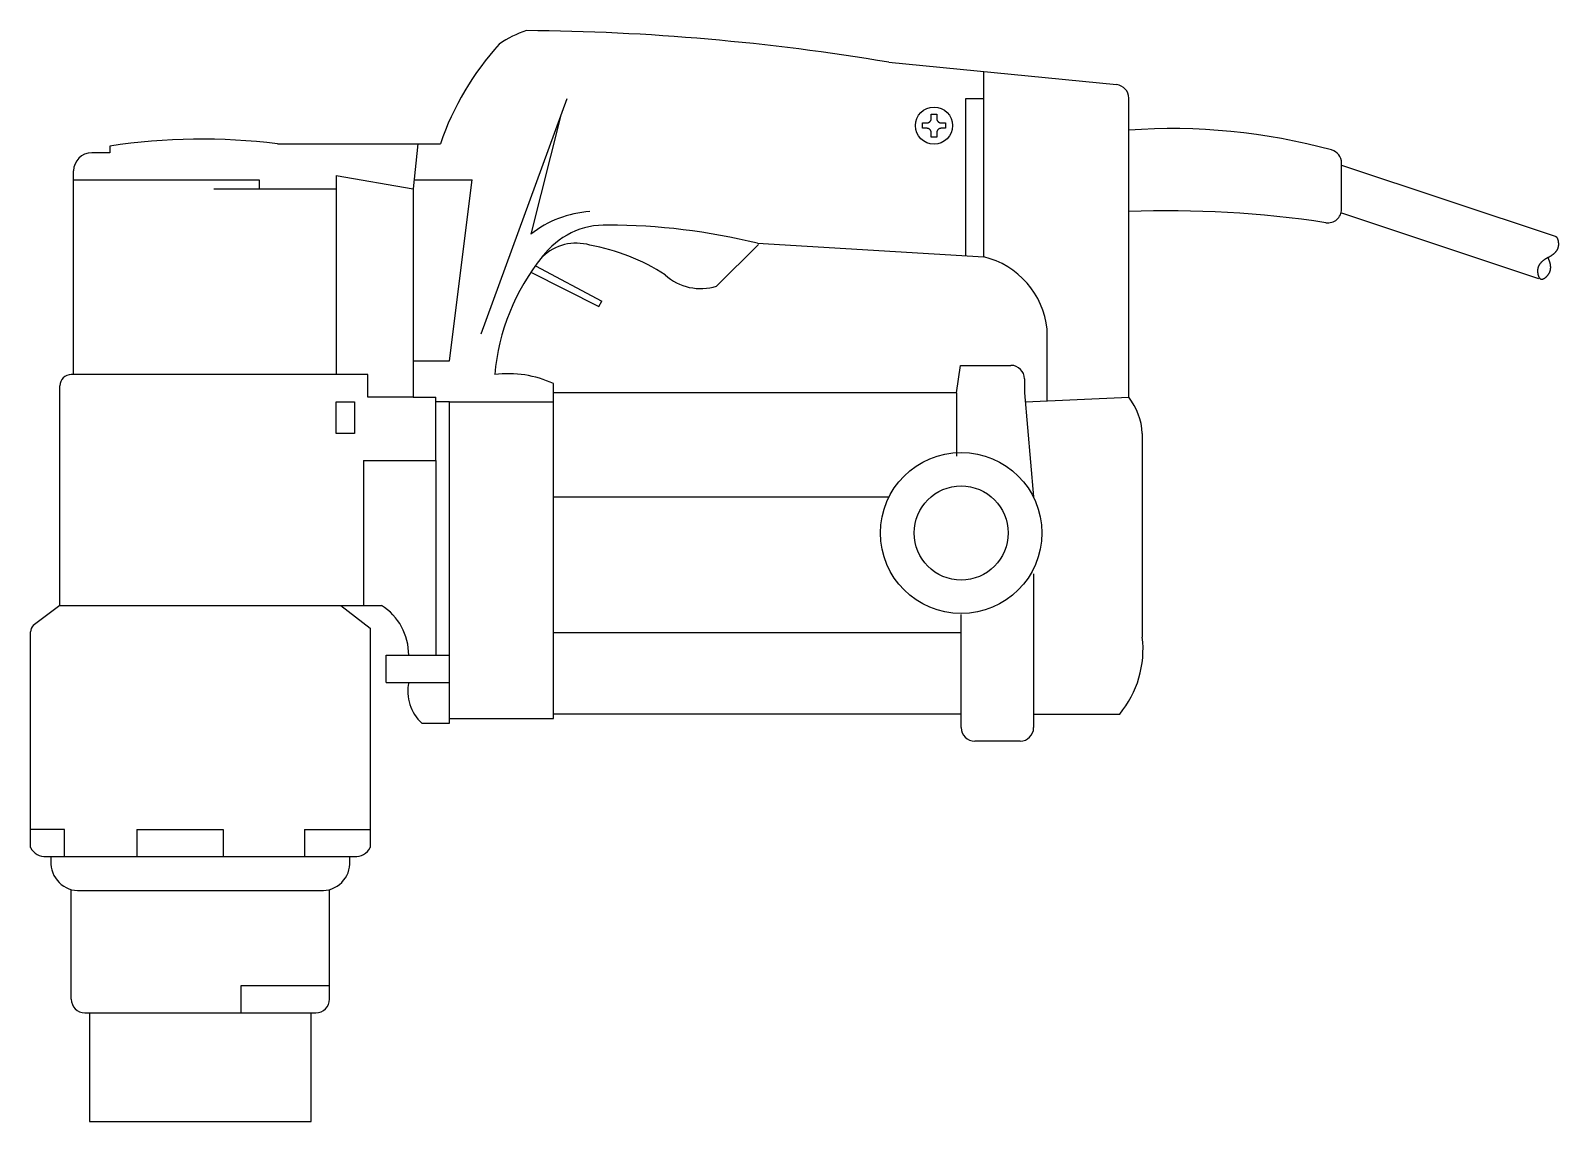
# Model space of a CAD drawing. Header units: millimetres. Extents: x -2880 to 3894, y -2977 to 4857.
# Drawn here: x -1507.9 to -1170.5, y -794.4 to -553.4 of the extents above; entities that cross this region are included whole.
import ezdxf

# ---------------------------------------------------------------- set-up
doc = ezdxf.new("R2010")
doc.units = ezdxf.units.MM
doc.header["$MEASUREMENT"] = 0
doc.layers.add('_1-0_', color=7, linetype='Continuous')

msp = doc.modelspace()

# ---------------------------------------------------------------- linework, layer by layer
at = {"layer": '_1-0_', "color": 3, "linetype": 'Continuous'}
for p, q in [((-1318.428, -560.4), (-1268.135, -565.347)), ((-1297.428, -603.4), (-1297.428, -562.466)), ((-1408.428, -620.4), (-1389.428, -568.4)), ((-1301.428, -603.16), (-1301.428, -568.4)), ((-1301.428, -568.4), (-1297.428, -568.4)), ((-1265.428, -634.4), (-1265.428, -568.333)), ((-1390.89, -572.4), (-1397.428, -598.4)), ((-1309.369, -573.562), (-1309.351, -573.546)), ((-1309.351, -573.546), (-1309.333, -573.53)), ((-1309.333, -573.53), (-1309.316, -573.513)), ((-1309.316, -573.513), (-1309.299, -573.496)), ((-1309.299, -573.496), (-1309.283, -573.478)), ((-1309.283, -573.478), (-1309.267, -573.46)), ((-1309.267, -573.46), (-1309.251, -573.442)), ((-1309.251, -573.442), (-1309.236, -573.423)), ((-1309.236, -573.423), (-1309.222, -573.404)), ((-1309.222, -573.404), (-1309.207, -573.384)), ((-1309.207, -573.384), (-1309.194, -573.364)), ((-1309.194, -573.364), (-1309.181, -573.344)), ((-1309.181, -573.344), (-1309.168, -573.324)), ((-1309.168, -573.324), (-1309.156, -573.303)), ((-1309.156, -573.303), (-1309.144, -573.282)), ((-1309.144, -573.282), (-1309.133, -573.26)), ((-1309.133, -573.26), (-1309.123, -573.239)), ((-1309.123, -573.239), (-1309.113, -573.217)), ((-1309.113, -573.217), (-1309.103, -573.195)), ((-1309.103, -573.195), (-1309.094, -573.172)), ((-1309.094, -573.172), (-1309.086, -573.15)), ((-1309.086, -573.15), (-1309.078, -573.127)), ((-1309.078, -573.127), (-1309.071, -573.104)), ((-1309.071, -573.104), (-1309.064, -573.081)), ((-1309.064, -573.081), (-1309.058, -573.057)), ((-1309.058, -573.057), (-1309.052, -573.034)), ((-1309.052, -573.034), (-1309.047, -573.01)), ((-1309.047, -573.01), (-1309.043, -572.987)), ((-1309.043, -572.987), (-1309.039, -572.963)), ((-1309.039, -572.963), (-1309.036, -572.939)), ((-1309.036, -572.939), (-1309.033, -572.915)), ((-1309.033, -572.915), (-1309.031, -572.891)), ((-1309.031, -572.891), (-1309.03, -572.867)), ((-1309.03, -572.867), (-1309.029, -572.843)), ((-1309.029, -572.843), (-1309.028, -572.819)), ((-1309.028, -572.819), (-1309.028, -571.838)), ((-1309.028, -571.838), (-1307.828, -571.838)), ((-1307.828, -571.838), (-1307.828, -572.819)), ((-1307.828, -572.819), (-1307.828, -572.843)), ((-1307.828, -572.843), (-1307.827, -572.867)), ((-1307.827, -572.867), (-1307.826, -572.891)), ((-1307.826, -572.891), (-1307.824, -572.915)), ((-1307.824, -572.915), (-1307.821, -572.939)), ((-1307.821, -572.939), (-1307.818, -572.963)), ((-1307.818, -572.963), (-1307.814, -572.987)), ((-1307.814, -572.987), (-1307.809, -573.01)), ((-1307.809, -573.01), (-1307.804, -573.034)), ((-1307.804, -573.034), (-1307.799, -573.057)), ((-1307.799, -573.057), (-1307.793, -573.081)), ((-1307.793, -573.081), (-1307.786, -573.104)), ((-1307.786, -573.104), (-1307.779, -573.127)), ((-1307.779, -573.127), (-1307.771, -573.15)), ((-1307.771, -573.15), (-1307.763, -573.172)), ((-1307.763, -573.172), (-1307.754, -573.195)), ((-1307.754, -573.195), (-1307.744, -573.217)), ((-1307.744, -573.217), (-1307.734, -573.239)), ((-1307.734, -573.239), (-1307.724, -573.26)), ((-1307.724, -573.26), (-1307.712, -573.282)), ((-1307.712, -573.282), (-1307.701, -573.303)), ((-1307.701, -573.303), (-1307.689, -573.324)), ((-1307.689, -573.324), (-1307.676, -573.344)), ((-1307.676, -573.344), (-1307.663, -573.364)), ((-1307.663, -573.364), (-1307.649, -573.384)), ((-1307.649, -573.384), (-1307.635, -573.404)), ((-1307.635, -573.404), (-1307.621, -573.423)), ((-1307.621, -573.423), (-1307.606, -573.442)), ((-1307.606, -573.442), (-1307.59, -573.46)), ((-1307.59, -573.46), (-1307.574, -573.478)), ((-1307.574, -573.478), (-1307.558, -573.496)), ((-1307.558, -573.496), (-1307.541, -573.513)), ((-1307.541, -573.513), (-1307.524, -573.53)), ((-1307.524, -573.53), (-1307.506, -573.546)), ((-1307.506, -573.546), (-1307.488, -573.562)), ((-1310.991, -575), (-1310.991, -573.8)), ((-1310.991, -573.8), (-1310.01, -573.8)), ((-1310.01, -575), (-1310.991, -575)), ((-1310.01, -573.8), (-1309.986, -573.8)), ((-1309.986, -575.001), (-1310.01, -575)), ((-1309.986, -573.8), (-1309.962, -573.799)), ((-1309.962, -575.001), (-1309.986, -575.001)), ((-1309.962, -573.799), (-1309.938, -573.798)), ((-1309.938, -575.003), (-1309.962, -575.001)), ((-1309.938, -573.798), (-1309.914, -573.796)), ((-1309.914, -575.005), (-1309.938, -575.003)), ((-1309.914, -573.796), (-1309.89, -573.793)), ((-1309.89, -575.008), (-1309.914, -575.005)), ((-1309.89, -573.793), (-1309.866, -573.79)), ((-1309.866, -575.011), (-1309.89, -575.008)), ((-1309.866, -573.79), (-1309.842, -573.786)), ((-1309.842, -575.015), (-1309.866, -575.011)), ((-1309.842, -573.786), (-1309.818, -573.781)), ((-1309.818, -575.019), (-1309.842, -575.015)), ((-1309.818, -573.781), (-1309.795, -573.776)), ((-1309.795, -575.024), (-1309.818, -575.019)), ((-1309.795, -573.776), (-1309.771, -573.771)), ((-1309.771, -575.03), (-1309.795, -575.024)), ((-1309.771, -573.771), (-1309.748, -573.765)), ((-1309.748, -575.036), (-1309.771, -575.03)), ((-1309.748, -573.765), (-1309.725, -573.758)), ((-1309.725, -575.042), (-1309.748, -575.036)), ((-1309.725, -573.758), (-1309.702, -573.751)), ((-1309.702, -575.05), (-1309.725, -575.042)), ((-1309.702, -573.751), (-1309.679, -573.743)), ((-1309.679, -575.058), (-1309.702, -575.05)), ((-1309.679, -573.743), (-1309.657, -573.735)), ((-1309.657, -575.066), (-1309.679, -575.058)), ((-1309.657, -573.735), (-1309.634, -573.726)), ((-1309.634, -575.075), (-1309.657, -575.066)), ((-1309.634, -573.726), (-1309.612, -573.716)), ((-1309.612, -575.084), (-1309.634, -575.075)), ((-1309.612, -573.716), (-1309.59, -573.706)), ((-1309.59, -575.094), (-1309.612, -575.084)), ((-1309.59, -573.706), (-1309.569, -573.696)), ((-1309.569, -575.105), (-1309.59, -575.094)), ((-1309.569, -573.696), (-1309.547, -573.684)), ((-1309.547, -575.116), (-1309.569, -575.105)), ((-1309.547, -573.684), (-1309.526, -573.673)), ((-1309.526, -575.128), (-1309.547, -575.116)), ((-1309.526, -573.673), (-1309.505, -573.661)), ((-1309.505, -575.14), (-1309.526, -575.128)), ((-1309.505, -573.661), (-1309.485, -573.648)), ((-1309.485, -575.152), (-1309.505, -575.14)), ((-1309.485, -573.648), (-1309.465, -573.635)), ((-1309.465, -575.166), (-1309.485, -575.152)), ((-1309.465, -573.635), (-1309.445, -573.621)), ((-1309.445, -575.179), (-1309.465, -575.166)), ((-1309.445, -573.621), (-1309.425, -573.607)), ((-1309.425, -575.193), (-1309.445, -575.179)), ((-1309.425, -573.607), (-1309.406, -573.593)), ((-1309.406, -575.208), (-1309.425, -575.193)), ((-1309.406, -573.593), (-1309.387, -573.578)), ((-1309.387, -575.223), (-1309.406, -575.208)), ((-1309.387, -573.578), (-1309.369, -573.562)), ((-1309.369, -575.238), (-1309.387, -575.223)), ((-1309.351, -575.254), (-1309.369, -575.238)), ((-1309.333, -575.271), (-1309.351, -575.254)), ((-1309.316, -575.288), (-1309.333, -575.271)), ((-1309.299, -575.305), (-1309.316, -575.288)), ((-1309.283, -575.322), (-1309.299, -575.305)), ((-1309.267, -575.34), (-1309.283, -575.322)), ((-1309.251, -575.359), (-1309.267, -575.34)), ((-1309.236, -575.378), (-1309.251, -575.359)), ((-1309.222, -575.397), (-1309.236, -575.378)), ((-1309.207, -575.416), (-1309.222, -575.397)), ((-1309.194, -575.436), (-1309.207, -575.416)), ((-1309.181, -575.456), (-1309.194, -575.436)), ((-1309.168, -575.477), (-1309.181, -575.456)), ((-1309.156, -575.498), (-1309.168, -575.477)), ((-1309.144, -575.519), (-1309.156, -575.498)), ((-1309.133, -575.54), (-1309.144, -575.519)), ((-1309.123, -575.562), (-1309.133, -575.54)), ((-1309.113, -575.584), (-1309.123, -575.562)), ((-1309.103, -575.606), (-1309.113, -575.584)), ((-1309.094, -575.628), (-1309.103, -575.606)), ((-1309.086, -575.651), (-1309.094, -575.628)), ((-1309.078, -575.674), (-1309.086, -575.651)), ((-1309.071, -575.697), (-1309.078, -575.674)), ((-1309.064, -575.72), (-1309.071, -575.697)), ((-1309.058, -575.743), (-1309.064, -575.72)), ((-1309.052, -575.766), (-1309.058, -575.743)), ((-1309.047, -575.79), (-1309.052, -575.766)), ((-1309.043, -575.814), (-1309.047, -575.79)), ((-1309.039, -575.837), (-1309.043, -575.814)), ((-1309.036, -575.861), (-1309.039, -575.837)), ((-1309.033, -575.885), (-1309.036, -575.861)), ((-1309.031, -575.909), (-1309.033, -575.885)), ((-1309.03, -575.933), (-1309.031, -575.909)), ((-1309.029, -575.957), (-1309.03, -575.933)), ((-1309.028, -575.982), (-1309.029, -575.957)), ((-1309.028, -576.963), (-1309.028, -575.982)), ((-1307.827, -575.933), (-1307.828, -575.957)), ((-1307.828, -575.957), (-1307.828, -575.982)), ((-1307.828, -575.982), (-1307.828, -576.963)), ((-1307.826, -575.909), (-1307.827, -575.933)), ((-1307.824, -575.885), (-1307.826, -575.909)), ((-1307.821, -575.861), (-1307.824, -575.885)), ((-1307.818, -575.837), (-1307.821, -575.861)), ((-1307.814, -575.814), (-1307.818, -575.837)), ((-1307.809, -575.79), (-1307.814, -575.814)), ((-1307.804, -575.766), (-1307.809, -575.79)), ((-1307.799, -575.743), (-1307.804, -575.766)), ((-1307.793, -575.72), (-1307.799, -575.743)), ((-1307.786, -575.697), (-1307.793, -575.72)), ((-1307.779, -575.674), (-1307.786, -575.697)), ((-1307.771, -575.651), (-1307.779, -575.674)), ((-1307.763, -575.628), (-1307.771, -575.651)), ((-1307.754, -575.606), (-1307.763, -575.628)), ((-1307.744, -575.584), (-1307.754, -575.606)), ((-1307.734, -575.562), (-1307.744, -575.584)), ((-1307.724, -575.54), (-1307.734, -575.562)), ((-1307.712, -575.519), (-1307.724, -575.54)), ((-1307.701, -575.498), (-1307.712, -575.519)), ((-1307.689, -575.477), (-1307.701, -575.498)), ((-1307.676, -575.456), (-1307.689, -575.477)), ((-1307.663, -575.436), (-1307.676, -575.456)), ((-1307.649, -575.416), (-1307.663, -575.436)), ((-1307.635, -575.397), (-1307.649, -575.416)), ((-1307.621, -575.378), (-1307.635, -575.397)), ((-1307.606, -575.359), (-1307.621, -575.378)), ((-1307.59, -575.34), (-1307.606, -575.359)), ((-1307.574, -575.322), (-1307.59, -575.34)), ((-1307.558, -575.305), (-1307.574, -575.322)), ((-1307.541, -575.288), (-1307.558, -575.305)), ((-1307.524, -575.271), (-1307.541, -575.288)), ((-1307.506, -575.254), (-1307.524, -575.271)), ((-1307.488, -575.238), (-1307.506, -575.254)), ((-1307.488, -573.562), (-1307.47, -573.578)), ((-1307.47, -575.223), (-1307.488, -575.238)), ((-1307.47, -573.578), (-1307.451, -573.593)), ((-1307.451, -575.208), (-1307.47, -575.223)), ((-1307.451, -573.593), (-1307.432, -573.607)), ((-1307.432, -575.193), (-1307.451, -575.208)), ((-1307.432, -573.607), (-1307.412, -573.621)), ((-1307.412, -575.179), (-1307.432, -575.193)), ((-1307.412, -573.621), (-1307.392, -573.635)), ((-1307.392, -575.166), (-1307.412, -575.179)), ((-1307.392, -573.635), (-1307.372, -573.648)), ((-1307.372, -575.152), (-1307.392, -575.166)), ((-1307.372, -573.648), (-1307.351, -573.661)), ((-1307.351, -575.14), (-1307.372, -575.152)), ((-1307.351, -573.661), (-1307.331, -573.673)), ((-1307.331, -575.128), (-1307.351, -575.14)), ((-1307.331, -573.673), (-1307.309, -573.684)), ((-1307.309, -575.116), (-1307.331, -575.128)), ((-1307.309, -573.684), (-1307.288, -573.696)), ((-1307.288, -575.105), (-1307.309, -575.116)), ((-1307.288, -573.696), (-1307.266, -573.706)), ((-1307.266, -575.094), (-1307.288, -575.105)), ((-1307.266, -573.706), (-1307.245, -573.716)), ((-1307.245, -575.084), (-1307.266, -575.094)), ((-1307.245, -573.716), (-1307.222, -573.726)), ((-1307.222, -575.075), (-1307.245, -575.084)), ((-1307.222, -573.726), (-1307.2, -573.735)), ((-1307.2, -575.066), (-1307.222, -575.075)), ((-1307.2, -573.735), (-1307.177, -573.743)), ((-1307.177, -575.058), (-1307.2, -575.066)), ((-1307.177, -573.743), (-1307.155, -573.751)), ((-1307.155, -575.05), (-1307.177, -575.058)), ((-1307.155, -573.751), (-1307.132, -573.758)), ((-1307.132, -575.042), (-1307.155, -575.05)), ((-1307.132, -573.758), (-1307.109, -573.765)), ((-1307.109, -575.036), (-1307.132, -575.042)), ((-1307.109, -573.765), (-1307.085, -573.771)), ((-1307.085, -575.03), (-1307.109, -575.036)), ((-1307.085, -573.771), (-1307.062, -573.776)), ((-1307.062, -575.024), (-1307.085, -575.03)), ((-1307.062, -573.776), (-1307.038, -573.781)), ((-1307.038, -575.019), (-1307.062, -575.024)), ((-1307.038, -573.781), (-1307.015, -573.786)), ((-1307.015, -575.015), (-1307.038, -575.019)), ((-1307.015, -573.786), (-1306.991, -573.79)), ((-1306.991, -575.011), (-1307.015, -575.015)), ((-1306.991, -573.79), (-1306.967, -573.793)), ((-1306.967, -575.008), (-1306.991, -575.011)), ((-1306.967, -573.793), (-1306.943, -573.796)), ((-1306.943, -575.005), (-1306.967, -575.008)), ((-1306.943, -573.796), (-1306.919, -573.798)), ((-1306.919, -575.003), (-1306.943, -575.005)), ((-1306.919, -573.798), (-1306.895, -573.799)), ((-1306.895, -575.001), (-1306.919, -575.003)), ((-1306.895, -573.799), (-1306.871, -573.8)), ((-1306.871, -575.001), (-1306.895, -575.001)), ((-1306.871, -573.8), (-1306.847, -573.8)), ((-1306.847, -575), (-1306.871, -575.001)), ((-1306.847, -573.8), (-1305.866, -573.8)), ((-1305.866, -575), (-1306.847, -575)), ((-1305.866, -573.8), (-1305.866, -575)), ((-1490.423, -578.915), (-1490.423, -580.4)), ((-1453.428, -578.4), (-1422.428, -578.4)), ((-1422.428, -578.4), (-1423.428, -588.4)), ((-1422.428, -578.4), (-1417.428, -578.4)), ((-1307.828, -576.963), (-1309.028, -576.963)), ((-1490.423, -580.4), (-1494.428, -580.4)), ((-1218.428, -592.88), (-1218.428, -582.673)), ((-1218.428, -583.13), (-1171.266, -598.851)), ((-1498.428, -629.4), (-1498.428, -584.4)), ((-1498.428, -586.4), (-1457.428, -586.4)), ((-1457.428, -586.4), (-1457.428, -588.4)), ((-1440.428, -585.4), (-1440.428, -629.4)), ((-1440.428, -585.4), (-1423.428, -588.4)), ((-1423.228, -586.4), (-1410.428, -586.4)), ((-1415.428, -626.4), (-1410.428, -586.4)), ((-1467.428, -588.4), (-1440.428, -588.4)), ((-1423.428, -588.4), (-1423.428, -634.4)), ((-1218.428, -593.671), (-1174.922, -608.173)), ((-1347.428, -600.4), (-1297.428, -603.4)), ((-1171.266, -598.821), (-1171.251, -598.827)), ((-1171.251, -598.827), (-1171.236, -598.833)), ((-1171.236, -598.833), (-1171.22, -598.839)), ((-1171.22, -598.839), (-1171.206, -598.846)), ((-1171.206, -598.846), (-1171.191, -598.853)), ((-1171.191, -598.853), (-1171.176, -598.86)), ((-1171.176, -598.86), (-1171.162, -598.868)), ((-1171.162, -598.868), (-1171.148, -598.877)), ((-1171.148, -598.877), (-1171.133, -598.886)), ((-1171.133, -598.886), (-1171.119, -598.895)), ((-1171.119, -598.895), (-1171.106, -598.905)), ((-1171.106, -598.905), (-1171.092, -598.915)), ((-1171.092, -598.915), (-1171.078, -598.926)), ((-1171.078, -598.926), (-1171.065, -598.937)), ((-1171.065, -598.937), (-1171.052, -598.949)), ((-1171.052, -598.949), (-1171.039, -598.961)), ((-1171.039, -598.961), (-1171.026, -598.974)), ((-1171.026, -598.974), (-1171.013, -598.987)), ((-1171.013, -598.987), (-1171, -599)), ((-1171, -599), (-1170.988, -599.014)), ((-1170.988, -599.014), (-1170.975, -599.028)), ((-1170.975, -599.028), (-1170.963, -599.043)), ((-1170.963, -599.043), (-1170.951, -599.058)), ((-1170.951, -599.058), (-1170.939, -599.074)), ((-1170.939, -599.074), (-1170.927, -599.09)), ((-1170.927, -599.09), (-1170.916, -599.107)), ((-1170.916, -599.107), (-1170.904, -599.124)), ((-1170.904, -599.124), (-1170.893, -599.141)), ((-1170.893, -599.141), (-1170.882, -599.159)), ((-1170.882, -599.159), (-1170.871, -599.178)), ((-1170.871, -599.178), (-1170.86, -599.197)), ((-1170.86, -599.197), (-1170.849, -599.216)), ((-1170.849, -599.216), (-1170.839, -599.236)), ((-1170.839, -599.236), (-1170.828, -599.256)), ((-1170.828, -599.256), (-1170.818, -599.276)), ((-1170.818, -599.276), (-1170.808, -599.298)), ((-1170.808, -599.298), (-1170.798, -599.319)), ((-1170.798, -599.319), (-1170.788, -599.341)), ((-1170.788, -599.341), (-1170.779, -599.364)), ((-1170.779, -599.364), (-1170.769, -599.386)), ((-1170.769, -599.386), (-1170.76, -599.41)), ((-1170.76, -599.41), (-1170.751, -599.434)), ((-1170.751, -599.434), (-1170.742, -599.458)), ((-1170.742, -599.458), (-1170.733, -599.482)), ((-1170.733, -599.482), (-1170.724, -599.508)), ((-1170.724, -599.508), (-1170.715, -599.533)), ((-1170.715, -599.533), (-1170.707, -599.559)), ((-1170.707, -599.559), (-1170.699, -599.586)), ((-1170.699, -599.586), (-1170.69, -599.613)), ((-1170.69, -599.613), (-1170.682, -599.64)), ((-1170.682, -599.64), (-1170.675, -599.668)), ((-1170.675, -599.668), (-1170.667, -599.696)), ((-1170.667, -599.696), (-1170.659, -599.725)), ((-1170.659, -599.725), (-1170.652, -599.754)), ((-1170.652, -599.754), (-1170.645, -599.784)), ((-1170.645, -599.784), (-1170.638, -599.814)), ((-1170.638, -599.814), (-1170.631, -599.844)), ((-1170.631, -599.844), (-1170.624, -599.875)), ((-1170.624, -599.875), (-1170.617, -599.907)), ((-1170.617, -599.907), (-1170.611, -599.939)), ((-1170.611, -599.939), (-1170.604, -599.971)), ((-1170.604, -599.971), (-1170.598, -600.004)), ((-1170.598, -600.004), (-1170.592, -600.037)), ((-1170.592, -600.037), (-1170.586, -600.071)), ((-1170.586, -600.071), (-1170.575, -600.138)), ((-1170.575, -600.138), (-1170.566, -600.206)), ((-1170.566, -600.206), (-1170.558, -600.273)), ((-1170.558, -600.273), (-1170.552, -600.339)), ((-1170.552, -600.339), (-1170.547, -600.406)), ((-1170.547, -600.406), (-1170.543, -600.471)), ((-1170.543, -600.471), (-1170.541, -600.537)), ((-1170.541, -600.537), (-1170.541, -600.602)), ((-1356.428, -609.877), (-1347.19, -600.639)), ((-1173.458, -603.907), (-1173.528, -603.952)), ((-1173.387, -603.863), (-1173.458, -603.907)), ((-1173.314, -603.819), (-1173.387, -603.863)), ((-1173.24, -603.776), (-1173.314, -603.819)), ((-1173.164, -603.733), (-1173.24, -603.776)), ((-1173.087, -603.69), (-1173.164, -603.733)), ((-1173.009, -603.648), (-1173.087, -603.69)), ((-1172.929, -603.606), (-1173.009, -603.648)), ((-1172.847, -603.565), (-1172.929, -603.606)), ((-1172.766, -603.524), (-1172.847, -603.565)), ((-1172.807, -603.647), (-1172.847, -603.565)), ((-1172.768, -603.728), (-1172.807, -603.647)), ((-1172.73, -603.809), (-1172.768, -603.728)), ((-1172.686, -603.482), (-1172.766, -603.524)), ((-1172.694, -603.889), (-1172.73, -603.809)), ((-1172.659, -603.969), (-1172.694, -603.889)), ((-1172.607, -603.44), (-1172.686, -603.482)), ((-1172.53, -603.397), (-1172.607, -603.44)), ((-1172.454, -603.354), (-1172.53, -603.397)), ((-1172.38, -603.311), (-1172.454, -603.354)), ((-1172.308, -603.267), (-1172.38, -603.311)), ((-1172.236, -603.222), (-1172.308, -603.267)), ((-1172.167, -603.178), (-1172.236, -603.222)), ((-1172.098, -603.133), (-1172.167, -603.178)), ((-1172.031, -603.087), (-1172.098, -603.133)), ((-1171.966, -603.041), (-1172.031, -603.087)), ((-1171.902, -602.995), (-1171.966, -603.041)), ((-1171.84, -602.948), (-1171.902, -602.995)), ((-1171.779, -602.901), (-1171.84, -602.948)), ((-1171.719, -602.853), (-1171.779, -602.901)), ((-1171.661, -602.805), (-1171.719, -602.853)), ((-1171.605, -602.757), (-1171.661, -602.805)), ((-1171.55, -602.708), (-1171.605, -602.757)), ((-1171.496, -602.658), (-1171.55, -602.708)), ((-1171.444, -602.609), (-1171.496, -602.658)), ((-1171.393, -602.558), (-1171.444, -602.609)), ((-1171.344, -602.508), (-1171.393, -602.558)), ((-1171.296, -602.457), (-1171.344, -602.508)), ((-1171.25, -602.405), (-1171.296, -602.457)), ((-1171.205, -602.354), (-1171.25, -602.405)), ((-1171.161, -602.301), (-1171.205, -602.354)), ((-1171.119, -602.249), (-1171.161, -602.301)), ((-1171.079, -602.195), (-1171.119, -602.249)), ((-1171.04, -602.142), (-1171.079, -602.195)), ((-1171.002, -602.088), (-1171.04, -602.142)), ((-1170.966, -602.033), (-1171.002, -602.088)), ((-1170.932, -601.979), (-1170.966, -602.033)), ((-1170.899, -601.923), (-1170.932, -601.979)), ((-1170.867, -601.868), (-1170.899, -601.923)), ((-1170.837, -601.812), (-1170.867, -601.868)), ((-1170.808, -601.755), (-1170.837, -601.812)), ((-1170.781, -601.698), (-1170.808, -601.755)), ((-1170.755, -601.641), (-1170.781, -601.698)), ((-1170.731, -601.583), (-1170.755, -601.641)), ((-1170.708, -601.525), (-1170.731, -601.583)), ((-1170.686, -601.466), (-1170.708, -601.525)), ((-1170.666, -601.407), (-1170.686, -601.466)), ((-1170.648, -601.348), (-1170.666, -601.407)), ((-1170.631, -601.288), (-1170.648, -601.348)), ((-1170.615, -601.228), (-1170.631, -601.288)), ((-1170.601, -601.167), (-1170.615, -601.228)), ((-1170.589, -601.106), (-1170.601, -601.167)), ((-1170.578, -601.044), (-1170.589, -601.106)), ((-1170.568, -600.982), (-1170.578, -601.044)), ((-1170.56, -600.92), (-1170.568, -600.982)), ((-1170.553, -600.857), (-1170.56, -600.92)), ((-1170.548, -600.794), (-1170.553, -600.857)), ((-1170.544, -600.73), (-1170.548, -600.794)), ((-1170.541, -600.666), (-1170.544, -600.73)), ((-1170.541, -600.602), (-1170.541, -600.666)), ((-1397.428, -606.788), (-1382.428, -614.4)), ((-1396.457, -605.4), (-1381.798, -613.158)), ((-1175.152, -606.461), (-1175.153, -606.526)), ((-1175.153, -606.526), (-1175.152, -606.59)), ((-1175.15, -606.397), (-1175.152, -606.461)), ((-1175.152, -606.59), (-1175.15, -606.656)), ((-1175.146, -606.334), (-1175.15, -606.397)), ((-1175.15, -606.656), (-1175.147, -606.721)), ((-1175.147, -606.721), (-1175.142, -606.787)), ((-1175.141, -606.27), (-1175.146, -606.334)), ((-1175.142, -606.787), (-1175.135, -606.854)), ((-1175.134, -606.208), (-1175.141, -606.27)), ((-1175.135, -606.854), (-1175.127, -606.921)), ((-1175.126, -606.145), (-1175.134, -606.208)), ((-1175.127, -606.921), (-1175.118, -606.988)), ((-1175.116, -606.083), (-1175.126, -606.145)), ((-1175.118, -606.988), (-1175.107, -607.056)), ((-1175.105, -606.022), (-1175.116, -606.083)), ((-1175.107, -607.056), (-1175.095, -607.123)), ((-1175.092, -605.961), (-1175.105, -606.022)), ((-1175.095, -607.123), (-1175.083, -607.188)), ((-1175.078, -605.9), (-1175.092, -605.961)), ((-1175.083, -607.188), (-1175.07, -607.252)), ((-1175.063, -605.84), (-1175.078, -605.9)), ((-1175.07, -607.252), (-1175.056, -607.314)), ((-1175.046, -605.78), (-1175.063, -605.84)), ((-1175.027, -605.721), (-1175.046, -605.78)), ((-1175.007, -605.662), (-1175.027, -605.721)), ((-1174.986, -605.603), (-1175.007, -605.662)), ((-1174.963, -605.545), (-1174.986, -605.603)), ((-1174.939, -605.488), (-1174.963, -605.545)), ((-1174.913, -605.43), (-1174.939, -605.488)), ((-1174.886, -605.373), (-1174.913, -605.43)), ((-1174.857, -605.317), (-1174.886, -605.373)), ((-1174.827, -605.261), (-1174.857, -605.317)), ((-1174.795, -605.205), (-1174.827, -605.261)), ((-1174.762, -605.15), (-1174.795, -605.205)), ((-1174.728, -605.095), (-1174.762, -605.15)), ((-1174.692, -605.041), (-1174.728, -605.095)), ((-1174.654, -604.987), (-1174.692, -605.041)), ((-1174.615, -604.934), (-1174.654, -604.987)), ((-1174.575, -604.881), (-1174.615, -604.934)), ((-1174.533, -604.828), (-1174.575, -604.881)), ((-1174.489, -604.776), (-1174.533, -604.828)), ((-1174.445, -604.724), (-1174.489, -604.776)), ((-1174.398, -604.672), (-1174.445, -604.724)), ((-1174.351, -604.621), (-1174.398, -604.672)), ((-1174.301, -604.571), (-1174.351, -604.621)), ((-1174.251, -604.521), (-1174.301, -604.571)), ((-1174.198, -604.471), (-1174.251, -604.521)), ((-1174.145, -604.422), (-1174.198, -604.471)), ((-1174.09, -604.373), (-1174.145, -604.422)), ((-1174.033, -604.324), (-1174.09, -604.373)), ((-1173.975, -604.276), (-1174.033, -604.324)), ((-1173.916, -604.229), (-1173.975, -604.276)), ((-1173.855, -604.182), (-1173.916, -604.229)), ((-1173.792, -604.135), (-1173.855, -604.182)), ((-1173.728, -604.088), (-1173.792, -604.135)), ((-1173.663, -604.042), (-1173.728, -604.088)), ((-1173.596, -603.997), (-1173.663, -604.042)), ((-1173.528, -603.952), (-1173.596, -603.997)), ((-1172.779, -607.317), (-1172.741, -607.265)), ((-1172.741, -607.265), (-1172.704, -607.212)), ((-1172.704, -607.212), (-1172.669, -607.159)), ((-1172.669, -607.159), (-1172.636, -607.105)), ((-1172.626, -604.048), (-1172.659, -603.969)), ((-1172.636, -607.105), (-1172.603, -607.051)), ((-1172.594, -604.127), (-1172.626, -604.048)), ((-1172.603, -607.051), (-1172.573, -606.996)), ((-1172.564, -604.205), (-1172.594, -604.127)), ((-1172.573, -606.996), (-1172.543, -606.941)), ((-1172.535, -604.283), (-1172.564, -604.205)), ((-1172.543, -606.941), (-1172.515, -606.885)), ((-1172.507, -604.36), (-1172.535, -604.283)), ((-1172.515, -606.885), (-1172.489, -606.829)), ((-1172.481, -604.436), (-1172.507, -604.36)), ((-1172.489, -606.829), (-1172.463, -606.772)), ((-1172.456, -604.512), (-1172.481, -604.436)), ((-1172.463, -606.772), (-1172.44, -606.714)), ((-1172.433, -604.588), (-1172.456, -604.512)), ((-1172.44, -606.714), (-1172.417, -606.656)), ((-1172.411, -604.663), (-1172.433, -604.588)), ((-1172.417, -606.656), (-1172.397, -606.598)), ((-1172.391, -604.737), (-1172.411, -604.663)), ((-1172.397, -606.598), (-1172.377, -606.539)), ((-1172.372, -604.811), (-1172.391, -604.737)), ((-1172.377, -606.539), (-1172.359, -606.479)), ((-1172.354, -604.884), (-1172.372, -604.811)), ((-1172.359, -606.479), (-1172.343, -606.419)), ((-1172.338, -604.957), (-1172.354, -604.884)), ((-1172.343, -606.419), (-1172.327, -606.358)), ((-1172.323, -605.029), (-1172.338, -604.957)), ((-1172.327, -606.358), (-1172.314, -606.297)), ((-1172.31, -605.101), (-1172.323, -605.029)), ((-1172.314, -606.297), (-1172.301, -606.235)), ((-1172.298, -605.172), (-1172.31, -605.101)), ((-1172.301, -606.235), (-1172.29, -606.173)), ((-1172.288, -605.242), (-1172.298, -605.172)), ((-1172.29, -606.173), (-1172.281, -606.11)), ((-1172.278, -605.312), (-1172.288, -605.242)), ((-1172.281, -606.11), (-1172.273, -606.046)), ((-1172.271, -605.382), (-1172.278, -605.312)), ((-1172.273, -606.046), (-1172.266, -605.982)), ((-1172.265, -605.45), (-1172.271, -605.382)), ((-1172.266, -605.982), (-1172.261, -605.918)), ((-1172.26, -605.519), (-1172.265, -605.45)), ((-1172.261, -605.918), (-1172.257, -605.852)), ((-1172.257, -605.587), (-1172.26, -605.519)), ((-1172.255, -605.654), (-1172.257, -605.587)), ((-1172.257, -605.852), (-1172.255, -605.787)), ((-1172.254, -605.721), (-1172.255, -605.654)), ((-1172.255, -605.787), (-1172.254, -605.721)), ((-1175.056, -607.314), (-1175.042, -607.373)), ((-1175.042, -607.373), (-1175.027, -607.431)), ((-1175.027, -607.431), (-1175.011, -607.488)), ((-1175.011, -607.488), (-1174.995, -607.542)), ((-1174.995, -607.542), (-1174.978, -607.595)), ((-1174.978, -607.595), (-1174.961, -607.646)), ((-1174.961, -607.646), (-1174.943, -607.695)), ((-1174.943, -607.695), (-1174.925, -607.742)), ((-1174.925, -607.742), (-1174.906, -607.787)), ((-1174.906, -607.787), (-1174.886, -607.831)), ((-1174.886, -607.831), (-1174.866, -607.873)), ((-1174.866, -607.873), (-1174.845, -607.913)), ((-1174.845, -607.913), (-1174.823, -607.951)), ((-1174.823, -607.951), (-1174.801, -607.988)), ((-1174.801, -607.988), (-1174.778, -608.022)), ((-1174.778, -608.022), (-1174.755, -608.055)), ((-1174.755, -608.055), (-1174.731, -608.086)), ((-1174.731, -608.086), (-1174.707, -608.115)), ((-1174.707, -608.115), (-1174.681, -608.143)), ((-1174.681, -608.143), (-1174.656, -608.168)), ((-1174.656, -608.168), (-1174.629, -608.192)), ((-1174.629, -608.192), (-1174.602, -608.214)), ((-1174.602, -608.214), (-1174.575, -608.234)), ((-1174.575, -608.234), (-1174.547, -608.253)), ((-1174.547, -608.253), (-1174.518, -608.269)), ((-1174.518, -608.269), (-1174.489, -608.284)), ((-1174.489, -608.284), (-1174.459, -608.297)), ((-1174.459, -608.297), (-1174.428, -608.308)), ((-1174.428, -608.308), (-1174.397, -608.318)), ((-1174.397, -608.318), (-1174.365, -608.325)), ((-1174.365, -608.325), (-1174.333, -608.331)), ((-1174.333, -608.331), (-1174.3, -608.335)), ((-1174.3, -608.335), (-1174.267, -608.337)), ((-1174.267, -608.337), (-1174.233, -608.337)), ((-1174.233, -608.337), (-1174.198, -608.336)), ((-1174.198, -608.336), (-1174.162, -608.333)), ((-1174.162, -608.333), (-1174.126, -608.328)), ((-1174.126, -608.328), (-1174.09, -608.321)), ((-1174.09, -608.321), (-1174.053, -608.312)), ((-1174.053, -608.312), (-1174.015, -608.302)), ((-1174.015, -608.302), (-1173.977, -608.289)), ((-1173.977, -608.289), (-1173.938, -608.275)), ((-1173.938, -608.275), (-1173.898, -608.26)), ((-1173.898, -608.26), (-1173.858, -608.242)), ((-1173.858, -608.242), (-1173.817, -608.222)), ((-1173.817, -608.222), (-1173.776, -608.201)), ((-1173.776, -608.201), (-1173.734, -608.178)), ((-1173.734, -608.178), (-1173.691, -608.153)), ((-1173.691, -608.153), (-1173.648, -608.126)), ((-1173.648, -608.126), (-1173.605, -608.098)), ((-1173.605, -608.098), (-1173.56, -608.068)), ((-1173.56, -608.068), (-1173.515, -608.036)), ((-1173.515, -608.036), (-1173.47, -608.002)), ((-1173.47, -608.002), (-1173.424, -607.966)), ((-1173.424, -607.966), (-1173.377, -607.928)), ((-1173.377, -607.928), (-1173.329, -607.889)), ((-1173.329, -607.889), (-1173.281, -607.848)), ((-1173.281, -607.848), (-1173.233, -607.805)), ((-1173.233, -607.805), (-1173.184, -607.76)), ((-1173.184, -607.76), (-1173.134, -607.714)), ((-1173.134, -607.714), (-1173.085, -607.666)), ((-1173.085, -607.666), (-1173.037, -607.618)), ((-1173.037, -607.618), (-1172.99, -607.569)), ((-1172.99, -607.569), (-1172.945, -607.52)), ((-1172.945, -607.52), (-1172.901, -607.47)), ((-1172.901, -607.47), (-1172.859, -607.419)), ((-1172.859, -607.419), (-1172.818, -607.368)), ((-1172.818, -607.368), (-1172.779, -607.317)), ((-1382.428, -614.4), (-1381.798, -613.158)), ((-1283.428, -635.189), (-1283.428, -619.4)), ((-1423.428, -626.4), (-1415.428, -626.4)), ((-1303.428, -633.4), (-1302.606, -627.368)), ((-1302.606, -627.368), (-1291.428, -627.368)), ((-1440.428, -629.4), (-1498.928, -629.4)), ((-1433.428, -629.4), (-1440.428, -629.4)), ((-1433.428, -634.4), (-1433.428, -629.4)), ((-1288.428, -630.368), (-1288.428, -633.4)), ((-1501.428, -680.4), (-1501.428, -631.9)), ((-1392.428, -705.4), (-1392.428, -631.4)), ((-1303.428, -633.4), (-1392.428, -633.4)), ((-1303.428, -633.4), (-1303.428, -647.4)), ((-1288.428, -633.4), (-1286.428, -656.4)), ((-1440.428, -642.4), (-1440.428, -635.4)), ((-1440.428, -635.4), (-1436.428, -635.4)), ((-1436.428, -635.4), (-1436.428, -642.4)), ((-1423.428, -634.4), (-1433.428, -634.4)), ((-1423.428, -634.4), (-1418.428, -634.4)), ((-1418.428, -648.4), (-1418.428, -634.4)), ((-1415.428, -635.4), (-1418.428, -635.4)), ((-1415.428, -706.4), (-1415.428, -635.4)), ((-1415.428, -635.4), (-1392.428, -635.4)), ((-1288.254, -635.4), (-1265.428, -634.4)), ((-1436.428, -642.4), (-1440.428, -642.4)), ((-1262.428, -642.4), (-1262.428, -687.4)), ((-1434.428, -648.4), (-1418.428, -648.4)), ((-1434.428, -648.4), (-1434.428, -680.4)), ((-1418.428, -648.4), (-1418.428, -691.4)), ((-1392.428, -656.4), (-1318.334, -656.4)), ((-1286.428, -673.4), (-1286.428, -707.4)), ((-1501.428, -680.4), (-1507.343, -684.814)), ((-1501.428, -680.4), (-1439.428, -680.4)), ((-1439.428, -680.4), (-1432.928, -685.4)), ((-1439.428, -680.4), (-1434.428, -680.4)), ((-1434.428, -680.4), (-1430.428, -680.4)), ((-1302.428, -707.4), (-1302.428, -682.4)), ((-1507.928, -733.9), (-1507.928, -686.229)), ((-1432.928, -685.4), (-1432.928, -733.9)), ((-1392.428, -686.4), (-1302.428, -686.4)), ((-1429.428, -691.4), (-1415.428, -691.4)), ((-1429.428, -697.4), (-1429.428, -691.4)), ((-1429.428, -697.4), (-1415.428, -697.4)), ((-1302.428, -704.4), (-1392.428, -704.4)), ((-1286.428, -704.4), (-1267.428, -704.4)), ((-1421.542, -706.4), (-1415.428, -706.4)), ((-1415.428, -705.4), (-1392.428, -705.4)), ((-1289.428, -710.4), (-1299.428, -710.4)), ((-1500.428, -729.9), (-1507.928, -729.9)), ((-1500.428, -735.9), (-1500.428, -729.9)), ((-1484.428, -729.9), (-1465.428, -729.9)), ((-1484.428, -729.9), (-1484.428, -735.9)), ((-1465.428, -729.9), (-1465.428, -735.9)), ((-1447.428, -729.9), (-1432.928, -729.9)), ((-1447.428, -729.9), (-1447.428, -735.9)), ((-1504.428, -735.9), (-1436.428, -735.9)), ((-1503.428, -735.9), (-1503.428, -736.9)), ((-1437.428, -736.9), (-1437.428, -735.9)), ((-1498.928, -767.4), (-1498.928, -743.4)), ((-1496.928, -743.4), (-1443.928, -743.4)), ((-1441.928, -767.4), (-1441.928, -743.4)), ((-1461.428, -770.4), (-1461.428, -764.4)), ((-1461.428, -764.4), (-1441.928, -764.4)), ((-1495.928, -770.4), (-1444.928, -770.4)), ((-1494.928, -770.4), (-1494.928, -794.4)), ((-1445.928, -794.4), (-1445.928, -770.4)), ((-1494.928, -794.4), (-1445.928, -794.4))]:
    msp.add_line(p, q, dxfattribs=at)
for centre, radius in [((-1308.428, -574.4), 4.1), ((-1302.428, -664.4), 17.804), ((-1302.428, -664.4), 10.392)]:
    msp.add_circle(centre, radius, dxfattribs=at)
for centre, radius, start, end in [((-1357.262, -599.112), 63.632, 137.83736, 161.00418), ((-1391.366, -575.025), 22.748, 108.0862, 125.04388), ((-1402.771, -1063.672), 510.29, 80.4863, 89.51241), ((-1268.428, -568.333), 3, 359.9998, 84.38249), ((-1255.928, -709.5), 134.436, 74.78242, 94.0522), ((-1470.032, -714.762), 137.369, 83.05783, 98.53671), ((-1221.428, -582.673), 3, 0, 74.78249), ((-1494.428, -584.4), 4, 90, 180), ((-1383.059, -616.36), 23.001, 93.41292, 128.66209), ((-1256.428, -822.067), 228.844, 81.31721, 92.25391), ((-1221.428, -592.88), 3, 261.31702, 0), ((-1381.093, -613.531), 17.144, 87.77979, 143.77603), ((-1380.203, -732.666), 136.266, 76.08278, 90.09476), ((-1387.428, -611.191), 10.81, 73.88841, 133.8885), ((-1357.669, -633.576), 47.942, 140.99292, 175.00374), ((-1392.48, -645.636), 45.548, 57.2084, 79.81842), ((-1301.784, -621.336), 18.457, 6.02051, 76.35133), ((-1359.928, -598.753), 11.661, 227.46577, 287.46573), ((-1291.428, -630.368), 3, 0, 90), ((-1498.928, -631.9), 2.5, 90, 180), ((-1402.428, -653.15), 23.939, 65.30844, 97.19922), ((-1276.563, -643.138), 14.154, 2.98877, 38.12331), ((-1437.328, -691.3), 12.9, 359.55585, 57.66505), ((-1505.928, -686.229), 2, 134.99979, 180), ((-1284.686, -690.089), 22.419, 320.33218, 6.8887), ((-1415.191, -699.4), 9.452, 167.78365, 227.78362), ((-1299.428, -707.4), 3, 180, 270), ((-1289.428, -707.4), 3, 270, 0), ((-1504.603, -732.144), 3.76, 207.84406, 272.66617), ((-1436.253, -732.144), 3.76, 267.33383, 332.15594), ((-1497.26, -737.232), 6.177, 176.91898, 273.08102), ((-1443.596, -737.232), 6.177, 266.91898, 3.08102), ((-1495.928, -767.4), 3, 180, 270), ((-1444.928, -767.4), 3, 270, 0)]:
    msp.add_arc(centre, radius, start, end, dxfattribs=at)

doc.saveas('drawing.dxf')
